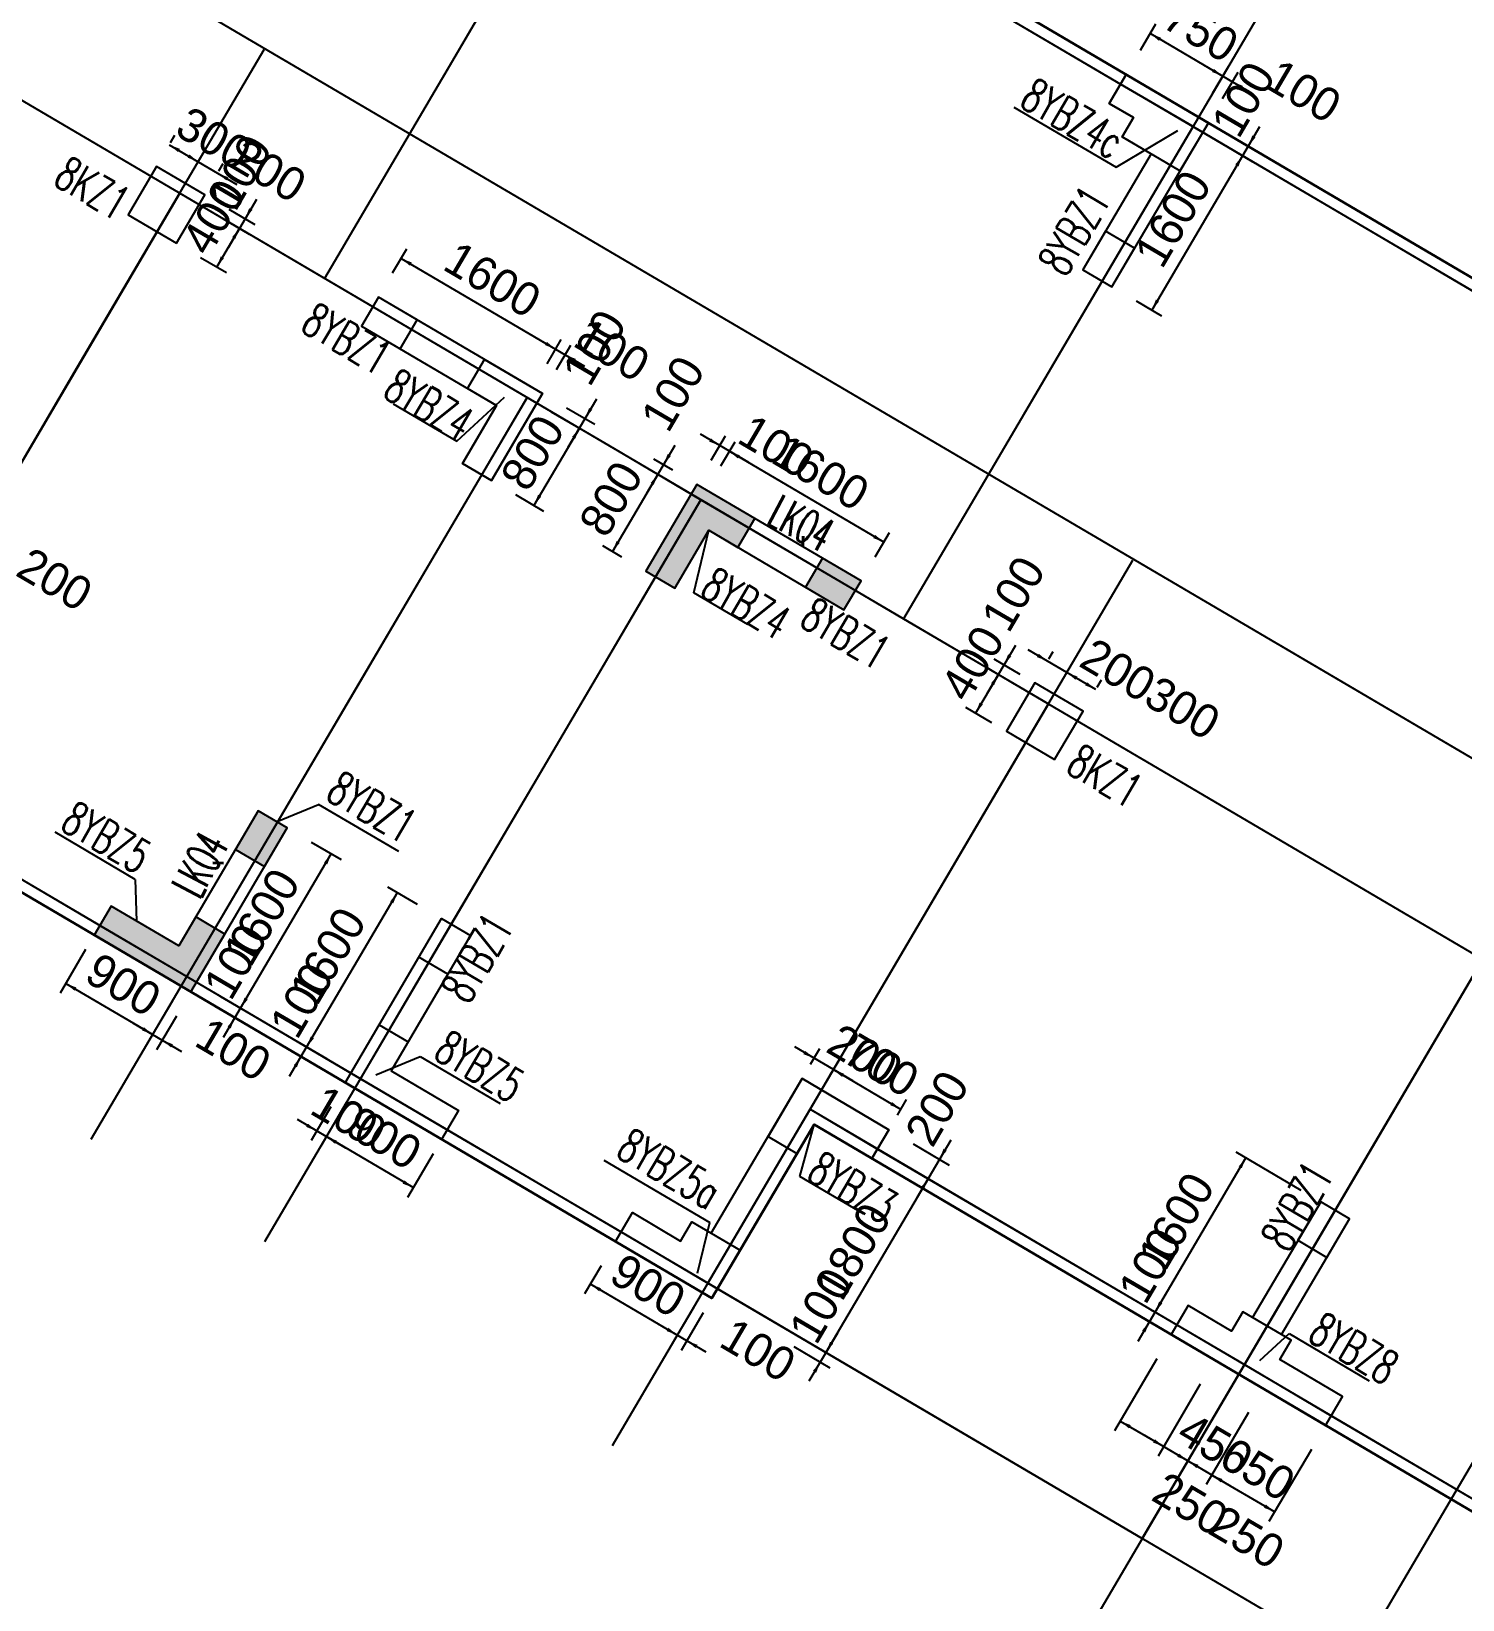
# Model space of a CAD drawing. Extents: x 387171 to 699106, y 11966 to 245688.
# Drawn here: x 604171 to 616955, y 164003 to 178011 of the extents above; entities that cross this region are included whole.
import ezdxf

# ---------------------------------------------------------------- set-up
doc = ezdxf.new("R2010")
doc.units = 0
doc.header["$LTSCALE"] = 100
doc.header["$MEASUREMENT"] = 0
for name, color, linetype in [('b边缘构件', 235, 'Continuous'), ('colu-主楼', 7, 'Continuous'), ('DOTE', 253, 'Continuous'), ('NUM', 7, 'Continuous'), ('Q-TEXT', 2, 'Continuous'), ('wall-主楼', 2, 'Continuous'), ('Y阴影', 254, 'Continuous'), ('小尺寸', 4, 'Continuous'), ('网格', 253, 'Continuous'), ('边缘构件标注', 1, 'Continuous')]:
    doc.layers.add(name, color=color, linetype=linetype)
doc.styles.get("Standard").update_dxf_attribs({"font": 'standard'})
doc.styles.add('tk', font='tk')
doc.dimstyles.get("Standard").update_dxf_attribs({"dimtxt": 300, "dimasz": 100, "dimexe": 100, "dimexo": 250, "dimgap": 100, "dimtad": 0, "dimtoh": 1, "dimdec": 0, "dimdsep": 46, "dimcen": 0.09, "dimclrt": 7, "dimadec": 0, "dimazin": 0, "dimtfac": 1, "dimtdec": 4, "dimtofl": 0, "dimtmove": 0, "dimatfit": 3, "dimfxl": 1, "dimtolj": 1, "dimtzin": 0, "dimarcsym": 0})

# ---------------------------------------------------------------- blocks, each defined once
blk = doc.blocks.new('*D2424')
at = {"layer": '小尺寸', "color": 0, "linetype": 'ByBlock', "lineweight": -2}
for p, q in [((603404, 173400), (603921, 173096)), ((603545, 173246), (603627, 173385)), ((603718, 173145), (603799, 173284))]:
    blk.add_line(p, q, dxfattribs=at)
for points in [[(603576, 173299), (603481, 173335), (603498, 173364)], [(603748, 173197), (603843, 173161), (603826, 173132)]]:
    blk.add_solid(points, dxfattribs=at)
at = {"layer": '小尺寸', "color": 7, "linetype": 'Continuous', "lineweight": -2, "insert": (604380, 173116), "char_height": 300, "width": 566.67, "attachment_point": 5, "rotation": 329.5454, "style": 'tk'}
blk.add_mtext('200', dxfattribs=at)
blk = doc.blocks.new('*D2314')
at = {"layer": '小尺寸', "color": 0, "linetype": 'ByBlock', "lineweight": -2}
for p, q in [((607398, 175853), (607525, 176069)), ((607474, 175983), (608854, 175172)), ((608777, 175042), (608904, 175258))]:
    blk.add_line(p, q, dxfattribs=at)
for points in [[(607474, 175983), (607569, 175947), (607552, 175918)], [(608854, 175172), (608759, 175209), (608776, 175237)]]:
    blk.add_solid(points, dxfattribs=at)
at = {"layer": '小尺寸', "color": 7, "linetype": 'Continuous', "lineweight": -2, "insert": (608291, 175793), "char_height": 300, "width": 685, "attachment_point": 5, "rotation": 329.5454, "style": 'tk'}
blk.add_mtext('1600', dxfattribs=at)
blk = doc.blocks.new('*D3277')
at = {"layer": '小尺寸', "color": 0, "linetype": 'ByBlock', "lineweight": -2}
for p, q in [((608681, 175274), (609112, 175020)), ((608777, 175042), (608904, 175258)), ((608863, 174991), (608991, 175208))]:
    blk.add_line(p, q, dxfattribs=at)
for points in [[(608854, 175172), (608759, 175209), (608776, 175237)], [(608940, 175122), (609035, 175085), (609018, 175057)]]:
    blk.add_solid(points, dxfattribs=at)
at = {"layer": '小尺寸', "color": 7, "linetype": 'Continuous', "lineweight": -2, "insert": (609358, 175166), "char_height": 300, "width": 476.67, "attachment_point": 5, "rotation": 329.5454, "style": 'tk'}
blk.add_mtext('100', dxfattribs=at)
blk = doc.blocks.new('*D2857')
at = {"layer": '小尺寸', "color": 0, "linetype": 'ByBlock', "lineweight": -2}
for p, q in [((609218, 174725), (608964, 174294)), ((608815, 174614), (609152, 174416)), ((608952, 174649), (609203, 174502))]:
    blk.add_line(p, q, dxfattribs=at)
for points in [[(609116, 174553), (609153, 174647), (609181, 174631)], [(609066, 174467), (609029, 174372), (609001, 174389)]]:
    blk.add_solid(points, dxfattribs=at)
at = {"layer": '小尺寸', "color": 7, "linetype": 'Continuous', "lineweight": -2, "insert": (609200, 175188), "char_height": 300, "width": 476.67, "attachment_point": 5, "rotation": 59.5454, "style": 'tk'}
blk.add_mtext('100', dxfattribs=at)
blk = doc.blocks.new('*D3854')
at = {"layer": '小尺寸', "color": 0, "linetype": 'ByBlock', "lineweight": -2}
for p, q in [((608815, 174614), (609152, 174416)), ((609066, 174467), (608660, 173777)), ((608496, 173873), (608746, 173726))]:
    blk.add_line(p, q, dxfattribs=at)
for points in [[(609066, 174467), (609029, 174372), (609001, 174389)], [(608660, 173777), (608697, 173872), (608725, 173855)]]:
    blk.add_solid(points, dxfattribs=at)
at = {"layer": '小尺寸', "color": 7, "linetype": 'Continuous', "lineweight": -2, "insert": (608648, 174248), "char_height": 300, "width": 566.67, "attachment_point": 5, "rotation": 59.5454, "style": 'tk'}
blk.add_mtext('800', dxfattribs=at)
blk = doc.blocks.new('*D3734')
at = {"layer": '小尺寸', "color": 0, "linetype": 'ByBlock', "lineweight": -2}
for p, q in [((604656, 169809), (604428, 169421)), ((604479, 169507), (605255, 169051)), ((605432, 169353), (605204, 168965))]:
    blk.add_line(p, q, dxfattribs=at)
for points in [[(604479, 169507), (604573, 169471), (604557, 169442)], [(605255, 169051), (605160, 169087), (605177, 169116)]]:
    blk.add_solid(points, dxfattribs=at)
at = {"layer": '小尺寸', "color": 7, "linetype": 'Continuous', "lineweight": -2, "insert": (604993, 169495), "char_height": 300, "width": 556.67, "attachment_point": 5, "rotation": 329.5454, "style": 'tk'}
blk.add_mtext('900', dxfattribs=at)
blk = doc.blocks.new('*D3495')
at = {"layer": '小尺寸', "color": 0, "linetype": 'ByBlock', "lineweight": -2}
for p, q in [((605432, 169353), (605204, 168965)), ((605082, 169152), (605513, 168899)), ((605468, 169216), (605290, 168914))]:
    blk.add_line(p, q, dxfattribs=at)
for points in [[(605255, 169051), (605160, 169087), (605177, 169116)], [(605341, 169000), (605435, 168964), (605419, 168935)]]:
    blk.add_solid(points, dxfattribs=at)
at = {"layer": '小尺寸', "color": 7, "linetype": 'Continuous', "lineweight": -2, "insert": (605976, 168917), "char_height": 300, "width": 476.67, "attachment_point": 5, "rotation": 329.5454, "style": 'tk'}
blk.add_mtext('100', dxfattribs=at)
blk = doc.blocks.new('*D4241')
at = {"layer": '小尺寸', "color": 0, "linetype": 'ByBlock', "lineweight": -2}
for p, q in [((605860, 169391), (606126, 169235)), ((605887, 169027), (606141, 169458)), ((605810, 169305), (606075, 169149))]:
    blk.add_line(p, q, dxfattribs=at)
for points in [[(606039, 169286), (606076, 169380), (606104, 169363)], [(605989, 169199), (605952, 169105), (605924, 169122)]]:
    blk.add_solid(points, dxfattribs=at)
at = {"layer": '小尺寸', "color": 7, "linetype": 'Continuous', "lineweight": -2, "insert": (605995, 169704), "char_height": 300, "width": 476.67, "attachment_point": 5, "rotation": 59.5454, "style": 'tk'}
blk.add_mtext('100', dxfattribs=at)
blk = doc.blocks.new('*D3979')
at = {"layer": '小尺寸', "color": 0, "linetype": 'ByBlock', "lineweight": -2}
for p, q in [((606671, 170770), (606937, 170614)), ((606039, 169286), (606850, 170665)), ((605860, 169391), (606126, 169235))]:
    blk.add_line(p, q, dxfattribs=at)
for points in [[(606850, 170665), (606814, 170570), (606785, 170587)], [(606039, 169286), (606076, 169380), (606104, 169363)]]:
    blk.add_solid(points, dxfattribs=at)
at = {"layer": '小尺寸', "color": 7, "linetype": 'Continuous', "lineweight": -2, "insert": (606229, 170102), "char_height": 300, "width": 685, "attachment_point": 5, "rotation": 59.5454, "style": 'tk'}
blk.add_mtext('1600', dxfattribs=at)
blk = doc.blocks.new('*D2560')
at = {"layer": '小尺寸', "color": 0, "linetype": 'ByBlock', "lineweight": -2}
for p, q in [((605415, 177019), (605454, 177084)), ((605403, 176998), (605662, 176846)), ((605674, 176867), (605712, 176932))]:
    blk.add_line(p, q, dxfattribs=at)
for points in [[(605403, 176998), (605498, 176962), (605481, 176933)], [(605662, 176846), (605567, 176883), (605584, 176911)]]:
    blk.add_solid(points, dxfattribs=at)
at = {"layer": '小尺寸', "color": 7, "linetype": 'Continuous', "lineweight": -2, "insert": (605802, 177054), "char_height": 300, "width": 566.67, "attachment_point": 5, "rotation": 329.5454, "style": 'tk'}
blk.add_mtext('300', dxfattribs=at)
blk = doc.blocks.new('*D2290')
at = {"layer": '小尺寸', "color": 0, "linetype": 'ByBlock', "lineweight": -2}
for p, q in [((605489, 176948), (606007, 176643)), ((605674, 176867), (605712, 176932)), ((605846, 176765), (605885, 176831))]:
    blk.add_line(p, q, dxfattribs=at)
for points in [[(605662, 176846), (605567, 176883), (605584, 176911)], [(605834, 176745), (605929, 176708), (605912, 176680)]]:
    blk.add_solid(points, dxfattribs=at)
at = {"layer": '小尺寸', "color": 7, "linetype": 'Continuous', "lineweight": -2, "insert": (606291, 176766), "char_height": 300, "width": 566.67, "attachment_point": 5, "rotation": 329.5454, "style": 'tk'}
blk.add_mtext('200', dxfattribs=at)
blk = doc.blocks.new('*D3106')
at = {"layer": '小尺寸', "color": 0, "linetype": 'ByBlock', "lineweight": -2}
for p, q in [((606182, 176510), (605928, 176079)), ((605935, 176423), (606167, 176287)), ((605884, 176337), (606116, 176201))]:
    blk.add_line(p, q, dxfattribs=at)
for points in [[(606080, 176338), (606117, 176432), (606146, 176416)], [(606030, 176252), (605993, 176157), (605965, 176174)]]:
    blk.add_solid(points, dxfattribs=at)
at = {"layer": '小尺寸', "color": 7, "linetype": 'Continuous', "lineweight": -2, "insert": (606035, 176753), "char_height": 300, "width": 476.67, "attachment_point": 5, "rotation": 59.5454, "style": 'tk'}
blk.add_mtext('100', dxfattribs=at)
blk = doc.blocks.new('*D2829')
at = {"layer": '小尺寸', "color": 0, "linetype": 'ByBlock', "lineweight": -2}
for p, q in [((606030, 176252), (605827, 175907)), ((605884, 176337), (606116, 176201)), ((605682, 175992), (605913, 175856))]:
    blk.add_line(p, q, dxfattribs=at)
for points in [[(606030, 176252), (605993, 176157), (605965, 176174)], [(605827, 175907), (605863, 176001), (605892, 175985)]]:
    blk.add_solid(points, dxfattribs=at)
at = {"layer": '小尺寸', "color": 7, "linetype": 'Continuous', "lineweight": -2, "insert": (605799, 176353), "char_height": 300, "width": 576.67, "attachment_point": 5, "rotation": 59.5454, "style": 'tk'}
blk.add_mtext('400', dxfattribs=at)
blk = doc.blocks.new('*D4371')
at = {"layer": '小尺寸', "color": 0, "linetype": 'ByBlock', "lineweight": -2}
for p, q in [((614056, 166312), (614309, 166743)), ((614186, 166584), (614121, 166622)), ((614136, 166497), (614071, 166535))]:
    blk.add_line(p, q, dxfattribs=at)
for points in [[(614208, 166571), (614244, 166666), (614273, 166649)], [(614157, 166485), (614121, 166390), (614092, 166407)]]:
    blk.add_solid(points, dxfattribs=at)
at = {"layer": '小尺寸', "color": 7, "linetype": 'Continuous', "lineweight": -2, "insert": (614164, 166989), "char_height": 300, "width": 476.67, "attachment_point": 5, "rotation": 59.5454, "style": 'tk'}
blk.add_mtext('100', dxfattribs=at)
blk = doc.blocks.new('*D3956')
at = {"layer": '小尺寸', "color": 0, "linetype": 'ByBlock', "lineweight": -2}
for p, q in [((615514, 167659), (614932, 168001)), ((614208, 166571), (615019, 167950)), ((614186, 166584), (614121, 166622))]:
    blk.add_line(p, q, dxfattribs=at)
for points in [[(615019, 167950), (614982, 167856), (614954, 167872)], [(614208, 166571), (614244, 166666), (614273, 166649)]]:
    blk.add_solid(points, dxfattribs=at)
at = {"layer": '小尺寸', "color": 7, "linetype": 'Continuous', "lineweight": -2, "insert": (614398, 167387), "char_height": 300, "width": 685, "attachment_point": 5, "rotation": 59.5454, "style": 'tk'}
blk.add_mtext('1600', dxfattribs=at)
blk = doc.blocks.new('*D3028')
at = {"layer": '小尺寸', "color": 0, "linetype": 'ByBlock', "lineweight": -2}
for p, q in [((614078, 177842), (614216, 178078)), ((614166, 177991), (614812, 177611)), ((614724, 177462), (614863, 177698))]:
    blk.add_line(p, q, dxfattribs=at)
for points in [[(614166, 177991), (614260, 177955), (614243, 177926)], [(614812, 177611), (614717, 177648), (614734, 177676)]]:
    blk.add_solid(points, dxfattribs=at)
at = {"layer": '小尺寸', "color": 7, "linetype": 'Continuous', "lineweight": -2, "insert": (614616, 178017), "char_height": 300, "width": 566.67, "attachment_point": 5, "rotation": 329.5454, "style": 'tk'}
blk.add_mtext('750', dxfattribs=at)
blk = doc.blocks.new('*D2904')
at = {"layer": '小尺寸', "color": 0, "linetype": 'ByBlock', "lineweight": -2}
for p, q in [((614640, 177713), (615071, 177459)), ((614724, 177462), (614863, 177698)), ((614810, 177411), (614949, 177647))]:
    blk.add_line(p, q, dxfattribs=at)
for points in [[(614812, 177611), (614717, 177648), (614734, 177676)], [(614898, 177561), (614993, 177524), (614976, 177496)]]:
    blk.add_solid(points, dxfattribs=at)
at = {"layer": '小尺寸', "color": 7, "linetype": 'Continuous', "lineweight": -2, "insert": (615534, 177477), "char_height": 300, "width": 476.67, "attachment_point": 5, "rotation": 329.5454, "style": 'tk'}
blk.add_mtext('100', dxfattribs=at)
blk = doc.blocks.new('*D3827')
at = {"layer": '小尺寸', "color": 0, "linetype": 'ByBlock', "lineweight": -2}
for p, q in [((615141, 177158), (614888, 176727)), ((614899, 177069), (615126, 176935)), ((614848, 176983), (615076, 176849))]:
    blk.add_line(p, q, dxfattribs=at)
for points in [[(615040, 176986), (615076, 177081), (615105, 177064)], [(614989, 176900), (614953, 176805), (614924, 176822)]]:
    blk.add_solid(points, dxfattribs=at)
at = {"layer": '小尺寸', "color": 7, "linetype": 'Continuous', "lineweight": -2, "insert": (614996, 177404), "char_height": 300, "width": 476.67, "attachment_point": 5, "rotation": 59.5454, "style": 'tk'}
blk.add_mtext('100', dxfattribs=at)
blk = doc.blocks.new('*D3428')
at = {"layer": '小尺寸', "color": 0, "linetype": 'ByBlock', "lineweight": -2}
for p, q in [((614848, 176983), (615076, 176849)), ((614989, 176900), (614178, 175521)), ((614038, 175603), (614265, 175470))]:
    blk.add_line(p, q, dxfattribs=at)
for points in [[(614989, 176900), (614953, 176805), (614924, 176822)], [(614178, 175521), (614215, 175615), (614243, 175598)]]:
    blk.add_solid(points, dxfattribs=at)
at = {"layer": '小尺寸', "color": 7, "linetype": 'Continuous', "lineweight": -2, "insert": (614368, 176337), "char_height": 300, "width": 685, "attachment_point": 5, "rotation": 59.5454, "style": 'tk'}
blk.add_mtext('1600', dxfattribs=at)
blk = doc.blocks.new('*D4347')
at = {"layer": '小尺寸', "color": 0, "linetype": 'ByBlock', "lineweight": -2}
for p, q in [((610087, 166616), (609889, 166279)), ((610173, 166565), (609975, 166229)), ((610199, 166214), (609768, 166467))]:
    blk.add_line(p, q, dxfattribs=at)
for points in [[(609940, 166366), (609845, 166402), (609862, 166431)], [(610026, 166315), (610121, 166279), (610104, 166250)]]:
    blk.add_solid(points, dxfattribs=at)
at = {"layer": '小尺寸', "color": 7, "linetype": 'Continuous', "lineweight": -2, "insert": (610662, 166231), "char_height": 300, "width": 476.67, "attachment_point": 5, "rotation": 329.5454, "style": 'tk'}
blk.add_mtext('100', dxfattribs=at)
blk = doc.blocks.new('*D4227')
at = {"layer": '小尺寸', "color": 0, "linetype": 'ByBlock', "lineweight": -2}
for p, q in [((609260, 166986), (609113, 166736)), ((609940, 166366), (609164, 166822)), ((610087, 166616), (609889, 166279))]:
    blk.add_line(p, q, dxfattribs=at)
for points in [[(609164, 166822), (609259, 166785), (609242, 166757)], [(609940, 166366), (609845, 166402), (609862, 166431)]]:
    blk.add_solid(points, dxfattribs=at)
at = {"layer": '小尺寸', "color": 7, "linetype": 'Continuous', "lineweight": -2, "insert": (609679, 166809), "char_height": 300, "width": 556.67, "attachment_point": 5, "rotation": 329.5454, "style": 'tk'}
blk.add_mtext('900', dxfattribs=at)
blk = doc.blocks.new('*D3961')
at = {"layer": '小尺寸', "color": 0, "linetype": 'ByBlock', "lineweight": -2}
for p, q in [((612383, 168108), (612079, 167591)), ((612046, 168074), (612368, 167885)), ((611945, 167901), (612267, 167712))]:
    blk.add_line(p, q, dxfattribs=at)
for points in [[(612282, 167935), (612318, 168030), (612347, 168013)], [(612181, 167763), (612144, 167668), (612115, 167685)]]:
    blk.add_solid(points, dxfattribs=at)
at = {"layer": '小尺寸', "color": 7, "linetype": 'Continuous', "lineweight": -2, "insert": (612261, 168392), "char_height": 300, "width": 566.67, "attachment_point": 5, "rotation": 59.5454, "style": 'tk'}
blk.add_mtext('200', dxfattribs=at)
blk = doc.blocks.new('*D4762')
at = {"layer": '小尺寸', "color": 0, "linetype": 'ByBlock', "lineweight": -2}
for p, q in [((611945, 167901), (612267, 167712)), ((612181, 167763), (611268, 166211)), ((611033, 166350), (611354, 166161))]:
    blk.add_line(p, q, dxfattribs=at)
for points in [[(612181, 167763), (612144, 167668), (612115, 167685)], [(611268, 166211), (611305, 166306), (611333, 166289)]]:
    blk.add_solid(points, dxfattribs=at)
at = {"layer": '小尺寸', "color": 7, "linetype": 'Continuous', "lineweight": -2, "insert": (611509, 167114), "char_height": 300, "width": 690, "attachment_point": 5, "rotation": 59.5454, "style": 'tk'}
blk.add_mtext('1800', dxfattribs=at)
blk = doc.blocks.new('*D4491')
at = {"layer": '小尺寸', "color": 0, "linetype": 'ByBlock', "lineweight": -2}
for p, q in [((611033, 166350), (611354, 166161)), ((611370, 166384), (611116, 165953)), ((610982, 166264), (611304, 166074))]:
    blk.add_line(p, q, dxfattribs=at)
for points in [[(611268, 166211), (611305, 166306), (611333, 166289)], [(611218, 166125), (611181, 166030), (611152, 166047)]]:
    blk.add_solid(points, dxfattribs=at)
at = {"layer": '小尺寸', "color": 7, "linetype": 'Continuous', "lineweight": -2, "insert": (611224, 166630), "char_height": 300, "width": 476.67, "attachment_point": 5, "rotation": 59.5454, "style": 'tk'}
blk.add_mtext('100', dxfattribs=at)
blk = doc.blocks.new('*D826')
at = {"layer": '小尺寸', "color": 0, "linetype": 'ByBlock', "lineweight": -2}
for p, q in [((611303, 168685), (611385, 168823)), ((611938, 168382), (611334, 168737)), ((611907, 168330), (611988, 168469))]:
    blk.add_line(p, q, dxfattribs=at)
for points in [[(611334, 168737), (611429, 168701), (611412, 168672)], [(611938, 168382), (611843, 168419), (611860, 168447)]]:
    blk.add_solid(points, dxfattribs=at)
at = {"layer": '小尺寸', "color": 7, "linetype": 'Continuous', "lineweight": -2, "insert": (611763, 168775), "char_height": 300, "width": 566.67, "attachment_point": 5, "rotation": 329.5454, "style": 'tk'}
blk.add_mtext('700', dxfattribs=at)
blk = doc.blocks.new('*D544')
at = {"layer": '小尺寸', "color": 0, "linetype": 'ByBlock', "lineweight": -2}
for p, q in [((611507, 168636), (610990, 168940)), ((611131, 168786), (611213, 168925)), ((611303, 168685), (611385, 168823))]:
    blk.add_line(p, q, dxfattribs=at)
for points in [[(611162, 168839), (611067, 168875), (611084, 168904)], [(611334, 168737), (611429, 168701), (611412, 168672)]]:
    blk.add_solid(points, dxfattribs=at)
at = {"layer": '小尺寸', "color": 7, "linetype": 'Continuous', "lineweight": -2, "insert": (611617, 168861), "char_height": 300, "width": 566.67, "attachment_point": 5, "rotation": 329.5454, "style": 'tk'}
blk.add_mtext('200', dxfattribs=at)
blk = doc.blocks.new('*D1360')
at = {"layer": '小尺寸', "color": 0, "linetype": 'ByBlock', "lineweight": -2}
for p, q in [((610329, 174130), (610456, 174346)), ((611785, 173449), (610405, 174260)), ((611708, 173319), (611835, 173535))]:
    blk.add_line(p, q, dxfattribs=at)
for points in [[(610405, 174260), (610500, 174224), (610483, 174195)], [(611785, 173449), (611690, 173485), (611707, 173514)]]:
    blk.add_solid(points, dxfattribs=at)
at = {"layer": '小尺寸', "color": 7, "linetype": 'Continuous', "lineweight": -2, "insert": (611222, 174070), "char_height": 300, "width": 685, "attachment_point": 5, "rotation": 329.5454, "style": 'tk'}
blk.add_mtext('1600', dxfattribs=at)
blk = doc.blocks.new('*D1080')
at = {"layer": '小尺寸', "color": 0, "linetype": 'ByBlock', "lineweight": -2}
for p, q in [((610578, 174159), (610147, 174412)), ((610243, 174181), (610370, 174397)), ((610329, 174130), (610456, 174346))]:
    blk.add_line(p, q, dxfattribs=at)
for points in [[(610319, 174311), (610225, 174347), (610241, 174376)], [(610405, 174260), (610500, 174224), (610483, 174195)]]:
    blk.add_solid(points, dxfattribs=at)
at = {"layer": '小尺寸', "color": 7, "linetype": 'Continuous', "lineweight": -2, "insert": (610824, 174304), "char_height": 300, "width": 476.67, "attachment_point": 5, "rotation": 329.5454, "style": 'tk'}
blk.add_mtext('100', dxfattribs=at)
blk = doc.blocks.new('*D715')
at = {"layer": '小尺寸', "color": 0, "linetype": 'ByBlock', "lineweight": -2}
for p, q in [((609919, 174313), (609665, 173882)), ((609901, 174092), (609731, 174191)), ((609850, 174006), (609681, 174105))]:
    blk.add_line(p, q, dxfattribs=at)
for points in [[(609818, 174141), (609854, 174235), (609883, 174218)], [(609767, 174054), (609730, 173960), (609702, 173977)]]:
    blk.add_solid(points, dxfattribs=at)
at = {"layer": '小尺寸', "color": 7, "linetype": 'Continuous', "lineweight": -2, "insert": (609901, 174776), "char_height": 300, "width": 476.67, "attachment_point": 5, "rotation": 59.5454, "style": 'tk'}
blk.add_mtext('100', dxfattribs=at)
blk = doc.blocks.new('*D445')
at = {"layer": '小尺寸', "color": 0, "linetype": 'ByBlock', "lineweight": -2}
for p, q in [((609767, 174054), (609361, 173365)), ((609850, 174006), (609681, 174105)), ((609444, 173316), (609275, 173415))]:
    blk.add_line(p, q, dxfattribs=at)
for points in [[(609767, 174054), (609730, 173960), (609702, 173977)], [(609361, 173365), (609398, 173459), (609426, 173442)]]:
    blk.add_solid(points, dxfattribs=at)
at = {"layer": '小尺寸', "color": 7, "linetype": 'Continuous', "lineweight": -2, "insert": (609349, 173836), "char_height": 300, "width": 566.67, "attachment_point": 5, "rotation": 59.5454, "style": 'tk'}
blk.add_mtext('800', dxfattribs=at)
blk = doc.blocks.new('*D1248')
at = {"layer": '小尺寸', "color": 0, "linetype": 'ByBlock', "lineweight": -2}
for p, q in [((606984, 168440), (606756, 168053)), ((607582, 167683), (606806, 168139)), ((607760, 167984), (607531, 167596))]:
    blk.add_line(p, q, dxfattribs=at)
for points in [[(606806, 168139), (606901, 168102), (606884, 168074)], [(607582, 167683), (607487, 167719), (607504, 167748)]]:
    blk.add_solid(points, dxfattribs=at)
at = {"layer": '小尺寸', "color": 7, "linetype": 'Continuous', "lineweight": -2, "insert": (607321, 168126), "char_height": 300, "width": 556.67, "attachment_point": 5, "rotation": 329.5454, "style": 'tk'}
blk.add_mtext('900', dxfattribs=at)
blk = doc.blocks.new('*D980')
at = {"layer": '小尺寸', "color": 0, "linetype": 'ByBlock', "lineweight": -2}
for p, q in [((606847, 168405), (606669, 168103)), ((606984, 168440), (606756, 168053)), ((606979, 168037), (606548, 168291))]:
    blk.add_line(p, q, dxfattribs=at)
for points in [[(606720, 168189), (606625, 168226), (606642, 168254)], [(606806, 168139), (606901, 168102), (606884, 168074)]]:
    blk.add_solid(points, dxfattribs=at)
at = {"layer": '小尺寸', "color": 7, "linetype": 'Continuous', "lineweight": -2, "insert": (607007, 168310), "char_height": 300, "width": 476.67, "attachment_point": 5, "rotation": 329.5454, "style": 'tk'}
blk.add_mtext('100', dxfattribs=at)
blk = doc.blocks.new('*D868')
at = {"layer": '小尺寸', "color": 0, "linetype": 'ByBlock', "lineweight": -2}
for p, q in [((606478, 168680), (606731, 169111)), ((606809, 168833), (606544, 168989)), ((606758, 168747), (606493, 168903))]:
    blk.add_line(p, q, dxfattribs=at)
for points in [[(606630, 168939), (606666, 169033), (606695, 169016)], [(606579, 168852), (606543, 168758), (606514, 168775)]]:
    blk.add_solid(points, dxfattribs=at)
at = {"layer": '小尺寸', "color": 7, "linetype": 'Continuous', "lineweight": -2, "insert": (606586, 169357), "char_height": 300, "width": 476.67, "attachment_point": 5, "rotation": 59.5454, "style": 'tk'}
blk.add_mtext('100', dxfattribs=at)
blk = doc.blocks.new('*D1795')
at = {"layer": '小尺寸', "color": 0, "linetype": 'ByBlock', "lineweight": -2}
for p, q in [((607620, 170213), (607355, 170368)), ((606630, 168939), (607441, 170318)), ((606809, 168833), (606544, 168989))]:
    blk.add_line(p, q, dxfattribs=at)
for points in [[(607441, 170318), (607404, 170223), (607376, 170240)], [(606630, 168939), (606666, 169033), (606695, 169016)]]:
    blk.add_solid(points, dxfattribs=at)
at = {"layer": '小尺寸', "color": 7, "linetype": 'Continuous', "lineweight": -2, "insert": (606820, 169755), "char_height": 300, "width": 685, "attachment_point": 5, "rotation": 59.5454, "style": 'tk'}
blk.add_mtext('1600', dxfattribs=at)
blk = doc.blocks.new('*D2729')
at = {"layer": '小尺寸', "color": 0, "linetype": 'ByBlock', "lineweight": -2}
for p, q in [((613432, 172305), (613471, 172371)), ((613679, 172132), (613420, 172284)), ((613691, 172153), (613729, 172219))]:
    blk.add_line(p, q, dxfattribs=at)
for points in [[(613420, 172284), (613515, 172248), (613498, 172219)], [(613679, 172132), (613584, 172169), (613601, 172197)]]:
    blk.add_solid(points, dxfattribs=at)
at = {"layer": '小尺寸', "color": 7, "linetype": 'Continuous', "lineweight": -2, "insert": (614453, 171967), "char_height": 300, "width": 566.67, "attachment_point": 5, "rotation": 329.5454, "style": 'tk'}
blk.add_mtext('300', dxfattribs=at)
blk = doc.blocks.new('*D3655')
at = {"layer": '小尺寸', "color": 0, "linetype": 'ByBlock', "lineweight": -2}
for p, q in [((613592, 172183), (613075, 172487)), ((613260, 172407), (613298, 172472)), ((613432, 172305), (613471, 172371))]:
    blk.add_line(p, q, dxfattribs=at)
for points in [[(613248, 172386), (613153, 172422), (613170, 172451)], [(613420, 172284), (613515, 172248), (613498, 172219)]]:
    blk.add_solid(points, dxfattribs=at)
at = {"layer": '小尺寸', "color": 7, "linetype": 'Continuous', "lineweight": -2, "insert": (613877, 172306), "char_height": 300, "width": 566.67, "attachment_point": 5, "rotation": 329.5454, "style": 'tk'}
blk.add_mtext('200', dxfattribs=at)
blk = doc.blocks.new('*D3535')
at = {"layer": '小尺寸', "color": 0, "linetype": 'ByBlock', "lineweight": -2}
for p, q in [((612960, 172525), (612706, 172094)), ((612953, 172181), (612722, 172317)), ((613004, 172267), (612772, 172403))]:
    blk.add_line(p, q, dxfattribs=at)
for points in [[(612859, 172352), (612895, 172447), (612924, 172430)], [(612808, 172266), (612771, 172172), (612743, 172189)]]:
    blk.add_solid(points, dxfattribs=at)
at = {"layer": '小尺寸', "color": 7, "linetype": 'Continuous', "lineweight": -2, "insert": (612942, 172988), "char_height": 300, "width": 476.67, "attachment_point": 5, "rotation": 59.5454, "style": 'tk'}
blk.add_mtext('100', dxfattribs=at)
blk = doc.blocks.new('*D3295')
at = {"layer": '小尺寸', "color": 0, "linetype": 'ByBlock', "lineweight": -2}
for p, q in [((612953, 172181), (612722, 172317)), ((612808, 172266), (612605, 171921)), ((612750, 171836), (612519, 171972))]:
    blk.add_line(p, q, dxfattribs=at)
for points in [[(612808, 172266), (612771, 172172), (612743, 172189)], [(612605, 171921), (612641, 172016), (612670, 171999)]]:
    blk.add_solid(points, dxfattribs=at)
at = {"layer": '小尺寸', "color": 7, "linetype": 'Continuous', "lineweight": -2, "insert": (612577, 172367), "char_height": 300, "width": 576.67, "attachment_point": 5, "rotation": 59.5454, "style": 'tk'}
blk.add_mtext('400', dxfattribs=at)
blk = doc.blocks.new('*D2941')
at = {"layer": '小尺寸', "color": 0, "linetype": 'ByBlock', "lineweight": -2}
for p, q in [((614224, 166155), (613846, 165512)), ((614612, 165927), (614234, 165284)), ((613897, 165598), (614285, 165370))]:
    blk.add_line(p, q, dxfattribs=at)
for points in [[(613897, 165598), (613991, 165562), (613974, 165533)], [(614285, 165370), (614190, 165406), (614207, 165435)]]:
    blk.add_solid(points, dxfattribs=at)
at = {"layer": '小尺寸', "color": 7, "linetype": 'Continuous', "lineweight": -2, "insert": (614746, 165388), "char_height": 300, "width": 576.67, "attachment_point": 5, "rotation": 329.5454, "style": 'tk'}
blk.add_mtext('450', dxfattribs=at)
blk = doc.blocks.new('*D2826')
at = {"layer": '小尺寸', "color": 0, "linetype": 'ByBlock', "lineweight": -2}
for p, q in [((614612, 165927), (614234, 165284)), ((614828, 165800), (614449, 165157)), ((614112, 165471), (614673, 165142))]:
    blk.add_line(p, q, dxfattribs=at)
for points in [[(614285, 165370), (614190, 165406), (614207, 165435)], [(614500, 165243), (614595, 165207), (614578, 165178)]]:
    blk.add_solid(points, dxfattribs=at)
at = {"layer": '小尺寸', "color": 7, "linetype": 'Continuous', "lineweight": -2, "insert": (614523, 164857), "char_height": 300, "width": 566.67, "attachment_point": 5, "rotation": 329.5454, "style": 'tk'}
blk.add_mtext('250', dxfattribs=at)
blk = doc.blocks.new('*D2558')
at = {"layer": '小尺寸', "color": 0, "linetype": 'ByBlock', "lineweight": -2}
for p, q in [((615043, 165674), (614665, 165030)), ((615604, 165344), (615225, 164701)), ((614716, 165116), (615276, 164787))]:
    blk.add_line(p, q, dxfattribs=at)
for points in [[(614716, 165116), (614810, 165080), (614793, 165051)], [(615276, 164787), (615181, 164823), (615198, 164852)]]:
    blk.add_solid(points, dxfattribs=at)
at = {"layer": '小尺寸', "color": 7, "linetype": 'Continuous', "lineweight": -2, "insert": (615123, 165167), "char_height": 300, "width": 556.67, "attachment_point": 5, "rotation": 329.5454, "style": 'tk'}
blk.add_mtext('650', dxfattribs=at)
blk = doc.blocks.new('*D3363')
at = {"layer": '小尺寸', "color": 0, "linetype": 'ByBlock', "lineweight": -2}
for p, q in [((614828, 165800), (614449, 165157)), ((615043, 165674), (614665, 165030)), ((614888, 165015), (614328, 165344))]:
    blk.add_line(p, q, dxfattribs=at)
for points in [[(614500, 165243), (614405, 165279), (614422, 165308)], [(614716, 165116), (614810, 165080), (614793, 165051)]]:
    blk.add_solid(points, dxfattribs=at)
at = {"layer": '小尺寸', "color": 7, "linetype": 'Continuous', "lineweight": -2, "insert": (615028, 164561), "char_height": 300, "width": 566.67, "attachment_point": 5, "rotation": 329.5454, "style": 'tk'}
blk.add_mtext('250', dxfattribs=at)

msp = doc.modelspace()

# ---------------------------------------------------------------- hatches: boundary and pattern name
at = {"layer": 'Y阴影'}
h = msp.add_hatch(dxfattribs=at)
h.set_pattern_fill('ANSI31', color=256, scale=25, angle=-30.45463, style=0)
h.set_pattern_definition([])
h.paths.add_polyline_path([(614683.7, 177195.6), (614430.2, 176764.6), (613913, 177068.7), (614014.4, 177241.1), (613798.9, 177367.8), (613950.9, 177626.4)], flags=0)
h = msp.add_hatch(dxfattribs=at)
h.set_pattern_fill('ANSI31', color=256, scale=25, angle=-30.45463, style=0)
h.set_pattern_definition([])
h.paths.add_polyline_path([(613766.1, 176227), (613563.4, 175882.2), (613822, 175730.2), (614024.7, 176075)], flags=0)
h = msp.add_hatch(dxfattribs=at)
h.set_pattern_fill('ANSI31', color=256, scale=25, angle=-30.45463, style=0)
h.set_pattern_definition([])
h.paths.add_polyline_path([(607119.3, 175379), (607464.1, 175176.3), (607616.1, 175434.9), (607271.3, 175637.6)], flags=0)
h = msp.add_hatch(dxfattribs=at)
h.set_pattern_fill('ANSI31', color=256, scale=25, angle=-30.45463, style=0)
h.set_pattern_definition([])
h.paths.add_polyline_path([(608736.8, 174776), (608280.6, 174000.2), (608022, 174152.2), (608326.1, 174669.4), (608067.5, 174821.5), (608219.5, 175080.1)], flags=0)
for points in [[(610116, 173965), (609659.8, 173189.2), (609918.5, 173037.1), (610222.6, 173554.4), (610481.2, 173402.3), (610633.2, 173660.9)], [(611084.6, 173047.5), (611429.4, 172844.8), (611581.5, 173103.4), (611236.7, 173306.1)], [(606197.3, 171048.9), (605994.6, 170704.1), (606253.2, 170552), (606455.9, 170896.9)], [(604884.3, 170196.9), (604732.2, 169938.3), (605594.3, 169431.4), (605898.4, 169948.6), (605639.8, 170100.7), (605487.7, 169842.1)]]:
    msp.add_hatch(color=256, dxfattribs=at).paths.add_polyline_path(points, flags=0)
h = msp.add_hatch(dxfattribs=at)
h.set_pattern_fill('ANSI31', color=256, scale=25, angle=-30.45463, style=0)
h.set_pattern_definition([])
h.paths.add_polyline_path([(608093.8, 169933.8), (607891, 169589), (607632.4, 169741.1), (607835.2, 170085.9)], flags=0)
h = msp.add_hatch(dxfattribs=at)
h.set_pattern_fill('ANSI31', color=256, scale=25, angle=-30.45463, style=0)
h.set_pattern_definition([])
h.paths.add_polyline_path([(607987.6, 168372.2), (607835.5, 168113.6), (606973.5, 168620.4), (607277.6, 169137.6), (607536.2, 168985.6), (607384.2, 168727)], flags=0)
h = msp.add_hatch(dxfattribs=at)
h.set_pattern_fill('ANSI31', color=256, scale=25, angle=-30.45463, style=0)
h.set_pattern_definition([])
h.paths.add_polyline_path([(611055, 168656.7), (610750.9, 168139.5), (611009.5, 167987.4), (611161.6, 168246), (611678.8, 167941.9), (611830.8, 168200.5)], flags=0)
h = msp.add_hatch(dxfattribs=at)
h.set_pattern_fill('ANSI31', color=256, scale=25, angle=-30.45463, style=0)
h.set_pattern_definition([])
h.paths.add_polyline_path([(615686.9, 167557.3), (615484.1, 167212.5), (615742.7, 167060.5), (615945.5, 167405.3)], flags=0)
h = msp.add_hatch(dxfattribs=at)
h.set_pattern_fill('ANSI31', color=256, scale=25, angle=-30.45463, style=0)
h.set_pattern_definition([])
h.paths.add_polyline_path([(610502.7, 167125.4), (610249.2, 166694.4), (609387.2, 167201.2), (609539.3, 167459.8), (609970.3, 167206.4), (610071.6, 167378.8)], flags=0)
h = msp.add_hatch(dxfattribs=at)
h.set_pattern_fill('ANSI31', color=256, scale=25, angle=-30.45463, style=0)
h.set_pattern_definition([])
h.paths.add_polyline_path([(614503.1, 166629.3), (614351.1, 166370.7), (615730.3, 165559.7), (615882.4, 165818.3), (615322.1, 166147.7), (615423.4, 166320.2), (614992.4, 166573.6), (614891, 166401.2)], flags=0)

# ---------------------------------------------------------------- linework, layer by layer
at = {"color": 6, "lineweight": 30}
for points in [[(619424.8, 174407.9), (609339.1, 180338.1), (604597.9, 183125.8), (605510.2, 184677.5), (603613.8, 185792.6), (604576.8, 187430.4), (601990.7, 188951), (601027.7, 187313.1), (599131.2, 188428.2), (598218.9, 186876.6), (590719.2, 191286.2)], [(589042.9, 179163.3), (589955.6, 180714.7), (603230.5, 172909.4), (602318.6, 171357.5), (610248.8, 166694.6), (611161.6, 168246), (624436.4, 160440.7)]]:
    msp.add_lwpolyline(points, dxfattribs=at)
at = {"layer": 'b边缘构件'}
for points in [[(614683.7, 177195.6), (614430.2, 176764.6), (613913, 177068.7), (614014.4, 177241.1), (613798.9, 177367.8), (613950.9, 177626.4), (614683.7, 177195.6)], [(613766.1, 176227), (613563.4, 175882.2), (613822, 175730.2), (614024.7, 176075), (613766.1, 176227)], [(607119.3, 175379), (607464.1, 175176.3), (607616.1, 175434.9), (607271.3, 175637.6), (607119.3, 175379)], [(608736.8, 174776), (608280.6, 174000.2), (608022, 174152.2), (608326.1, 174669.4), (608067.5, 174821.5), (608219.5, 175080.1), (608736.8, 174776)], [(610116, 173965), (609659.8, 173189.2), (609918.5, 173037.1), (610222.6, 173554.4), (610481.2, 173402.3), (610633.2, 173660.9), (610116, 173965)], [(611084.6, 173047.5), (611429.4, 172844.8), (611581.5, 173103.4), (611236.7, 173306.1), (611084.6, 173047.5)], [(606197.3, 171048.9), (605994.6, 170704.1), (606253.2, 170552), (606455.9, 170896.9), (606197.3, 171048.9)], [(604884.3, 170196.9), (604732.2, 169938.3), (605594.3, 169431.4), (605898.4, 169948.6), (605639.8, 170100.7), (605487.7, 169842.1), (604884.3, 170196.9)], [(608093.8, 169933.8), (607891, 169589), (607632.4, 169741.1), (607835.2, 170085.9), (608093.8, 169933.8)], [(607987.6, 168372.2), (607835.5, 168113.6), (606973.5, 168620.4), (607277.6, 169137.6), (607536.2, 168985.6), (607384.2, 168727), (607987.6, 168372.2)], [(611055, 168656.7), (610750.9, 168139.5), (611009.5, 167987.4), (611161.6, 168246), (611678.8, 167941.9), (611830.8, 168200.5), (611055, 168656.7)], [(615686.9, 167557.3), (615484.1, 167212.5), (615742.7, 167060.5), (615945.5, 167405.3), (615686.9, 167557.3)], [(610502.7, 167125.4), (610249.2, 166694.4), (609387.2, 167201.2), (609539.3, 167459.8), (609970.3, 167206.4), (610071.6, 167378.8), (610502.7, 167125.4)], [(614503.1, 166629.3), (614351.1, 166370.7), (615730.3, 165559.7), (615882.4, 165818.3), (615322.1, 166147.7), (615423.4, 166320.2), (614992.4, 166573.6), (614891, 166401.2), (614503.1, 166629.3)]]:
    msp.add_lwpolyline(points, dxfattribs=at)
at = {"layer": 'colu-主楼'}
for points in [[(605466.2, 176119), (605719.7, 176550), (605288.6, 176803.4), (605035.2, 176372.4)], [(613310.7, 171506.6), (613564.1, 171937.6), (613133.1, 172191), (612879.7, 171760)]]:
    msp.add_lwpolyline(points, close=True, dxfattribs=at)
at = {"layer": 'DOTE'}
for p, q in [((589509, 191881.8), (639200.8, 162664)), ((586924, 187485.4), (630581.7, 161815.6)), ((611773.3, 184280.8), (606789.6, 175804.9)), ((596515.9, 183585.7), (636394.7, 160137.8)), ((645210.3, 146254), (583882.9, 182313.2)), ((616945.4, 181239.6), (611961.8, 172763.7)), ((605496.6, 176565.2), (601599.4, 169937.1)), ((608599.9, 174740.5), (604702.7, 168112.4)), ((610151.5, 173828.1), (606254.4, 167200.1)), ((613254.8, 172003.5), (609357.7, 165375.4)), ((621007.2, 171969.4), (615133.3, 161979.5)), ((617894.3, 171015.6), (613236.8, 163094.6)), ((611126.1, 168382.9), (633505.6, 155224.2))]:
    msp.add_line(p, q, dxfattribs=at)
at = {"layer": 'wall-主楼'}
for points in [[(614171.6, 176916.7), (613563.4, 175882.2), (613822, 175730.2), (614683.7, 177195.6), (613950.9, 177626.4), (613798.9, 177367.8), (614014.4, 177241.1), (613913, 177068.7)], [(608326.1, 174669.4), (608022, 174152.2), (608280.6, 174000.2), (608736.8, 174776), (607271.3, 175637.6), (607119.3, 175379)], [(611581.5, 173103.4), (610116, 173965), (609659.8, 173189.2), (609918.5, 173037.1), (610222.6, 173554.4), (611429.4, 172844.8)], [(605487.7, 169842.1), (604884.3, 170196.9), (604732.2, 169938.3), (605594.3, 169431.4), (606455.9, 170896.9), (606197.3, 171048.9)], [(607384.2, 168727), (607987.6, 168372.2), (607835.5, 168113.6), (606973.5, 168620.4), (607835.2, 170085.9), (608093.8, 169933.8)], [(610071.6, 167378.8), (610244, 167277.5), (611055, 168656.7), (611830.8, 168200.5), (611678.8, 167941.9), (611161.6, 168246), (610249.2, 166694.4), (609387.2, 167201.2), (609539.3, 167459.8), (609970.3, 167206.4)], [(615423.4, 166320.2), (615337.2, 166370.9), (615945.5, 167405.3), (615686.9, 167557.3), (615078.6, 166522.9), (614992.4, 166573.6), (614891.1, 166401.2), (614503.1, 166629.3), (614351.1, 166370.7), (615729.9, 165559.9), (615882, 165818.5), (615322.1, 166147.8)]]:
    msp.add_lwpolyline(points, close=True, dxfattribs=at)
at = {"layer": 'Y阴影'}
msp.add_line((615005.2, 166102.1), (615781, 165645.9), dxfattribs=at)
at = {"layer": '网格'}
for p, q in [((611960.7, 178680.7), (613900.2, 177540.2)), ((607854, 177615.1), (608360.9, 178477.2)), ((604584.2, 175013.5), (606251.8, 177849.6)), ((613900.2, 177540.2), (614546.8, 177160.1)), ((614546.8, 177160.1), (613900.2, 177540.2)), ((613735.8, 175780.8), (614546.8, 177160.1)), ((614546.8, 177160.1), (617132.9, 175639.5)), ((605496.6, 176565.2), (608599.9, 174740.5)), ((613026.2, 174574), (613735.8, 175780.8)), ((603367.8, 172944.6), (604584.2, 175013.5)), ((608194.4, 174050.8), (608599.9, 174740.5)), ((608194.4, 174050.8), (608599.9, 174740.5)), ((608599.9, 174740.5), (609375.7, 174284.3)), ((609375.7, 174284.3), (610151.5, 173828.1)), ((607687.5, 173188.8), (608194.4, 174050.8)), ((609746.1, 173138.5), (610151.5, 173828.1)), ((610151.5, 173828.1), (611530.8, 173017.2)), ((612342.5, 170451.8), (614010.1, 173287.9)), ((607130, 172240.6), (607687.5, 173188.8)), ((609239.2, 172276.5), (609746.1, 173138.5)), ((611530.8, 173017.2), (611961.8, 172763.7)), ((611961.8, 172763.7), (613254.8, 172003.5)), ((615308.2, 172536.2), (617721.9, 171117)), ((606369.7, 170947.5), (607130, 172240.6)), ((608681.7, 171328.2), (609239.2, 172276.5)), ((607921.4, 170035.2), (608681.7, 171328.2)), ((603231.3, 170936.8), (604782.9, 170024.5)), ((605558.7, 169568.3), (606369.7, 170947.5)), ((611126.1, 168382.9), (612342.5, 170451.8)), ((604782.9, 170024.5), (605558.7, 169568.3)), ((607110.4, 168655.9), (607921.4, 170035.2)), ((615816.2, 167481.3), (617134, 169722.6)), ((605558.7, 169568.3), (607110.4, 168655.9)), ((607110.4, 168655.9), (607886.2, 168199.8)), ((610213.7, 166831.3), (611126.1, 168382.9)), ((611126.1, 168382.9), (611729.5, 168028.1)), ((607886.2, 168199.8), (609437.9, 167287.4)), ((611729.5, 168028.1), (614401.8, 166456.9)), ((615005.2, 166102.1), (615816.2, 167481.3)), ((609437.9, 167287.4), (610213.7, 166831.3)), ((610213.7, 166831.3), (614092.8, 164550.4)), ((614401.8, 166456.9), (615005.2, 166102.1)), ((614092.8, 164550.4), (615005.2, 166102.1)), ((615781, 165645.9), (617849.9, 164429.4))]:
    msp.add_line(p, q, dxfattribs=at)
at = {"layer": '边缘构件标注', "color": 200}
for p, q in [((612945.3, 177334), (613858.9, 176796.8)), ((613858.9, 176796.8), (614409.9, 177124.6)), ((607402.2, 174683.6), (607970.6, 174349.4)), ((607970.6, 174349.4), (608397, 174743.8)), ((610088.7, 172995.8), (610222.6, 173554.4)), ((610571, 172712.3), (610088.7, 172995.8)), ((606367.6, 170954.3), (606735.6, 171106.8)), ((607452.6, 170685.2), (606735.6, 171106.8)), ((605099.6, 170436.9), (604382.6, 170858.5)), ((605099.6, 170436.9), (605111.5, 170063.3)), ((607247.3, 168691.5), (607642.7, 168855.7)), ((607642.7, 168855.7), (608359.7, 168434.1)), ((611034.6, 167782.7), (611161.6, 168246)), ((609284.6, 167928.8), (610231, 167372.3)), ((611603, 167448.5), (611034.6, 167782.7)), ((610120.8, 166918.8), (610231, 167372.3)), ((615142.1, 166137.6), (615404.4, 166380.1)), ((615404.4, 166380.1), (616121.4, 165958.5))]:
    msp.add_line(p, q, dxfattribs=at)

# ---------------------------------------------------------------- texts
at = {"layer": 'NUM', "color": 200, "width": 0.7}
for p in [(604354.9, 176649.1), (613398.5, 171400.1)]:
    msp.add_text('8KZ1', height=300, rotation=329.54537, dxfattribs=at).set_placement(p)
at = {"layer": 'Q-TEXT', "color": 3, "width": 0.6}
for rotation, p in [(331.98936, (610728.8, 173617.8)), (61.98936, (605677.7, 170248.4))]:
    msp.add_text('LKQ4', height=300, rotation=rotation, dxfattribs=at).set_placement(p)
at = {"layer": '边缘构件标注', "color": 200, "width": 0.7}
for s, rotation, p in [('8YBZ4c', 329.54537, (612984.5, 177348.8)), ('8YBZ1', 59.54537, (613408.8, 175806.1)), ('8YBZ1', 329.54537, (606563.1, 175342.5)), ('8YBZ4', 329.54537, (607297.3, 174753.3)), ('8YBZ4', 329.54537, (610129.3, 172979.9)), ('8YBZ1', 329.54537, (611018.4, 172709.2)), ('8YBZ1', 329.54537, (606787.5, 171159.1)), ('8YBZ5', 329.54537, (604416.2, 170889.9)), ('8YBZ1', 59.54537, (608075.7, 169310.7)), ('8YBZ5', 329.54537, (607749.8, 168843.8)), ('8YBZ5a', 329.54537, (609378.9, 167969)), ('8YBZ3', 329.54537, (611082.2, 167762.7)), ('8YBZ1', 59.54537, (615399.8, 167092.4)), ('8YBZ8', 329.54537, (615558.5, 166325.2))]:
    msp.add_text(s, height=300, rotation=rotation, dxfattribs=at).set_placement(p)

# ---------------------------------------------------------------- dimensions: what is measured, and where the dimension line sits
at = {"layer": '小尺寸'}
for base, p1, p2, angle, picture, middle in [((614812.1, 177611.3), (613950.9, 177626.4), (614597.5, 177246.3), 149.54537, '*D3028', (614615.5, 178016.9)), ((614898.3, 177560.7), (614597.5, 177246.3), (614683.7, 177195.6), 149.54537, '*D2904', (615199.1, 177673.8)), ((614989.4, 176899.9), (614683.7, 177195.6), (614633, 177109.4), 59.54537, '*D3827', (614799.2, 177069.7)), ((605661.8, 176846.2), (605288.6, 176803.4), (605547.3, 176651.4), 329.54537, '*D2560', (605341.9, 177324.3)), ((605834.2, 176744.8), (605547.3, 176651.4), (605719.7, 176550), 329.54537, '*D2290', (605874.7, 177011)), ((606029.8, 176251.6), (605719.7, 176550), (605669, 176463.8), 59.54537, '*D3106', (605838, 176418.6)), ((614178.4, 175520.6), (614633, 177109.4), (613822, 175730.2), 59.54537, '*D3428', (614368.4, 176336.9)), ((605827.1, 175906.8), (605669, 176463.8), (605466.2, 176119), 59.54537, '*D2829', (605501, 175845.5)), ((608853.7, 175172.2), (607271.3, 175637.6), (608650.6, 174826.7), 329.54537, '*D2314', (608290.8, 175793.2)), ((609065.8, 174466.5), (608736.8, 174776), (608599.9, 174740.5), 59.54537, '*D2857', (609003.3, 174853.5)), ((608940, 175121.6), (608650.6, 174826.7), (608736.8, 174776), 329.54537, '*D3277', (609023.6, 175362.4)), ((609766.8, 174054.3), (610116, 173965), (610065.3, 173878.8), 59.54537, '*D715', (609704.3, 174441.3)), ((608660.3, 173776.9), (608599.9, 174740.5), (608280.6, 174000.2), 59.54537, '*D3854', (608647.5, 174248.4)), ((610319.2, 174310.6), (610202.2, 173914.3), (610116, 173965), 149.54537, '*D1080', (610489, 174500.7)), ((610405.4, 174259.9), (611581.5, 173103.4), (610202.2, 173914.3), 149.54537, '*D1360', (611221.7, 174069.9)), ((609361.3, 173364.7), (610065.3, 173878.8), (609659.8, 173189.2), 59.54537, '*D445', (609348.6, 173836.2)), ((603748.4, 173197.5), (603418.5, 173030.8), (603590.9, 172929.5), 329.54537, '*D2424', (603963, 173361.3)), ((612807.8, 172266.3), (613219.3, 172140.3), (613168.6, 172054.1), 59.54537, '*D3535', (612745.3, 172653.3)), ((612605.1, 171921.5), (613168.6, 172054.1), (612965.9, 171709.3), 59.54537, '*D3295', (612279, 171860.2)), ((613247.7, 172385.9), (613305.5, 172089.7), (613133.1, 172191), 149.54537, '*D3655', (613460.6, 172550.7)), ((613420.1, 172284.5), (613564.1, 171937.6), (613305.5, 172089.7), 149.54537, '*D2729', (613993.4, 172237.4)), ((606850.3, 170664.9), (605644.9, 169517.6), (606455.9, 170896.9), 59.54537, '*D3979', (606229.3, 170102)), ((607440.8, 170317.8), (607024.2, 168706.6), (607835.2, 170085.9), 59.54537, '*D1795', (606819.8, 169754.9)), ((605254.6, 169051), (604782.9, 170024.5), (605558.7, 169568.3), 329.54537, '*D3734', (604993.4, 169494.6)), ((606039.4, 169285.7), (605594.3, 169431.4), (605644.9, 169517.6), 59.54537, '*D4241', (605798.5, 169369.3)), ((606629.8, 168938.5), (606973.5, 168620.4), (607024.2, 168706.6), 59.54537, '*D868', (606388.9, 169022.2)), ((605340.8, 169000.4), (605558.7, 169568.3), (605594.3, 169431.4), 329.54537, '*D3495', (605641.6, 169113.5)), ((611161.9, 168838.5), (611176.7, 168469.1), (611004.3, 168570.5), 149.54537, '*D544', (611200.8, 169105.7)), ((611334.3, 168737.1), (611780.2, 168114.3), (611176.7, 168469.1), 149.54537, '*D826', (611762.7, 168775.2)), ((612180.5, 167762.9), (611830.8, 168200.5), (611729.5, 168028.1), 59.54537, '*D3961', (612015.7, 167975.8)), ((606720.1, 168189.4), (607110.4, 168655.9), (606973.5, 168620.4), 149.54537, '*D980', (606672.7, 168507.2)), ((606806.3, 168138.7), (607886.2, 168199.8), (607110.4, 168655.9), 149.54537, '*D1248', (607320.9, 168126.1)), ((611268.2, 166211.3), (611729.5, 168028.1), (610817.1, 166476.5), 59.54537, '*D4762', (611508.9, 167113.8)), ((615018.6, 167950.2), (614401.8, 166456.9), (615730, 167532), 59.54537, '*D3956', (614397.6, 167387.3)), ((614207.7, 166571), (614351.1, 166370.7), (614401.8, 166456.9), 59.54537, '*D4371', (613966.8, 166654.6)), ((609164.1, 166821.8), (610213.7, 166831.3), (609387.2, 167201.2), 149.54537, '*D4227', (609678.7, 166809.2)), ((611217.5, 166125.1), (610817.1, 166476.5), (610766.4, 166390.3), 59.54537, '*D4491', (611027.3, 166294.9)), ((609939.9, 166365.6), (610299.9, 166780.6), (610213.7, 166831.3), 149.54537, '*D4347', (610326.9, 166428.1)), ((614284.6, 165369.8), (614351.1, 166370.7), (614739, 166142.6), 329.54537, '*D2941', (614217.4, 165699.4)), ((614500.1, 165243.1), (614739, 166142.6), (614954.5, 166015.9), 329.54537, '*D2826', (614085.1, 165115.1)), ((614500.1, 165243.1), (615170, 165889.1), (614954.5, 166015.9), 149.54537, '*D3363', (614590.1, 164818.2)), ((615276, 164786.9), (615170, 165889.1), (615730.3, 165559.7), 329.54537, '*D2558', (615122.5, 165167.2))]:
    dim = msp.add_linear_dim(base=base, p1=p1, p2=p2, angle=angle, dimstyle='Standard', dxfattribs=at)
    dim.commit()
    dim.dimension.update_dxf_attribs({"geometry": picture, "text_midpoint": middle})

doc.saveas('drawing.dxf')
